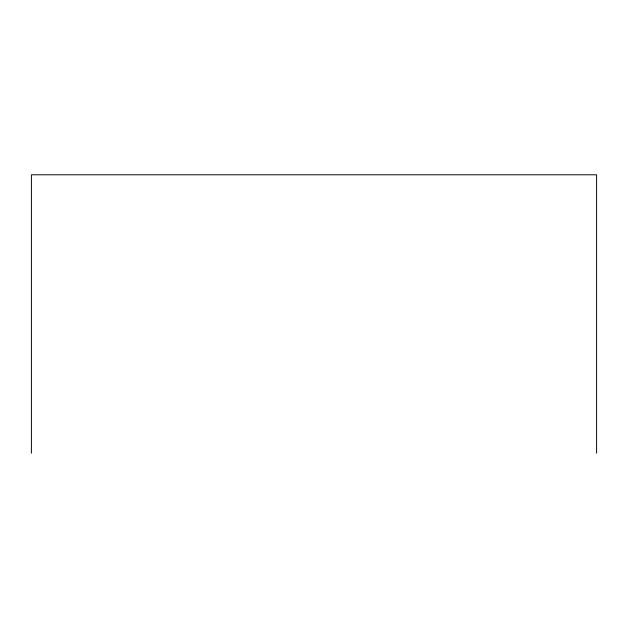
<?xml version="1.0" encoding="UTF-8"?>
<svg xmlns="http://www.w3.org/2000/svg" width="628" height="628" viewBox="0 0 628 628"><rect width="100%" height="100%" fill="white"/><g stroke="black" fill="none" stroke-linecap="round" stroke-linejoin="round"><path stroke-width="0.94" d="M596.6 453.204L596.6 174.796L31.4 174.796L31.4 453.204"/></g></svg>
